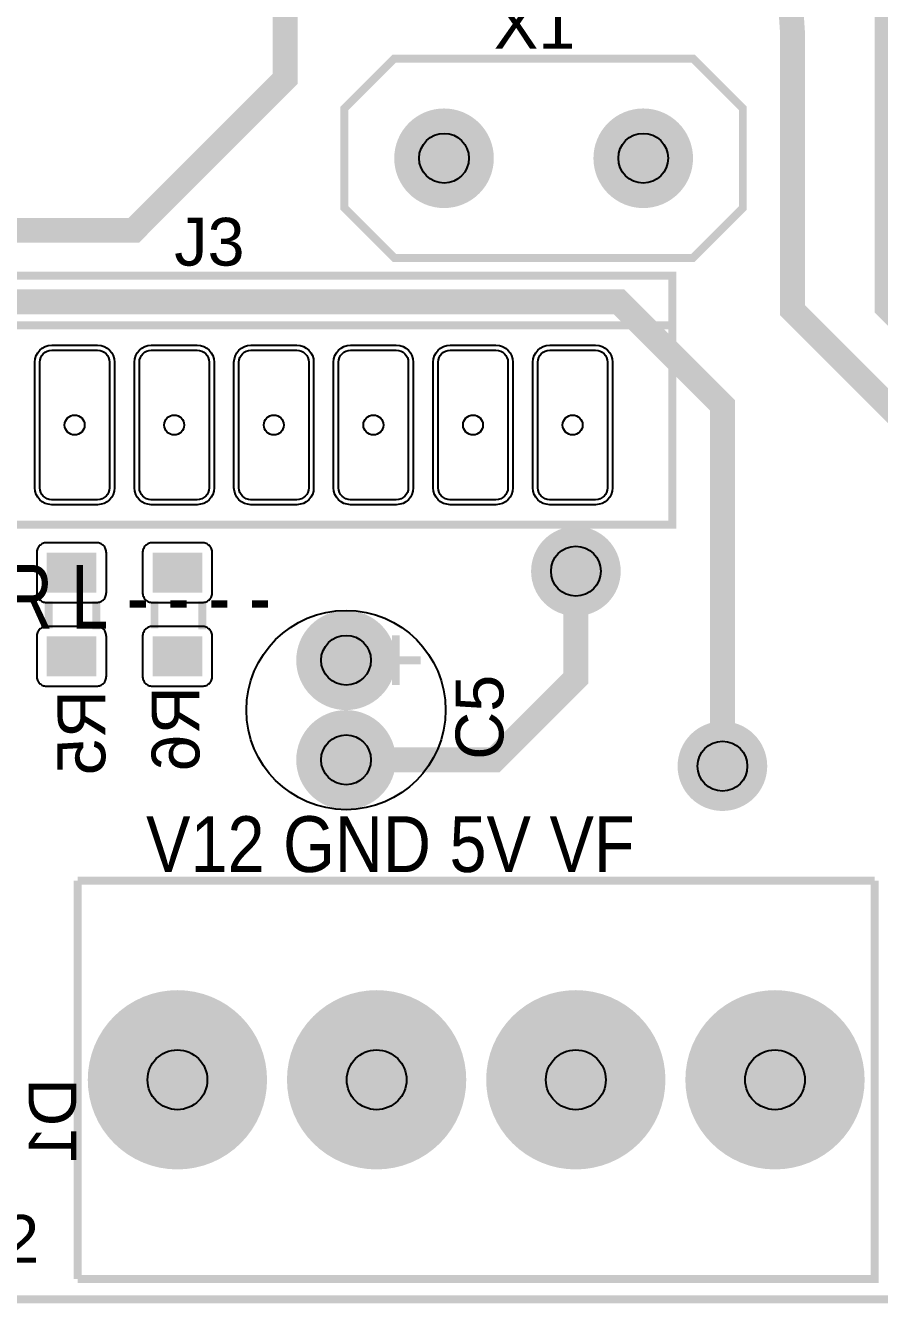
# Model space of a CAD drawing. Header units: inches. Extents: x 15 to 148, y 10 to 111.
# Drawn here: x 137.879 to 139.422, y 98.468 to 100.777 of the extents above; entities that cross this region are included whole.
import ezdxf

# ---------------------------------------------------------------- set-up
doc = ezdxf.new("R2010")
doc.units = ezdxf.units.IN
doc.header["$MEASUREMENT"] = 0
doc.layers.add('BLK_12AWG', color=7, linetype='Continuous')

# ---------------------------------------------------------------- blocks, each defined once
blk = doc.blocks.new('RPAD')
blk.add_trace([(-0.5, -0.5), (-0.5, 0.5), (0.5, -0.5), (0.5, 0.5)])
blk = doc.blocks.new('EPAD')
at = {"const_width": 0.5}
blk.add_lwpolyline([(-0.25, 0, 1), (0.25, 0, 1)], format="xyb", close=True, dxfattribs=at)
blk = doc.blocks.new('TarjetaNueva')
for points, const_width in [([(148.8404, 101.121), (152.9585, 101.121), (152.9585, 105.2273), (148.8404, 105.2273), (148.8404, 101.121)], 0.008), ([(148.8404, 101.121), (152.9585, 101.121), (152.9585, 105.2273), (148.8404, 105.2273), (148.8404, 101.121)], 0.008), ([(148.8404, 101.121), (152.9585, 101.121), (152.9585, 105.2273), (148.8404, 105.2273), (148.8404, 101.121)], 0.008), ([(150.9703, 101.6564), (150.9703, 102.0187), (150.8664, 102.1226), (149.8924, 102.1226), (149.6405, 102.3745), (149.6405, 102.4626), (149.6357, 102.4674)], 0.025), ([(150.0361, 102.1943), (150.3792, 102.1943), (150.5312, 102.3464), (150.5312, 102.463), (150.5357, 102.4674)], 0.025), ([(151.2545, 101.6024), (151.3184, 101.6663), (151.3184, 101.9492), (151.2696, 101.998), (151.1568, 101.998), (151.0407, 102.1142), (151.0407, 102.3924), (151.0357, 102.4674)], 0.025), ([(151.1357, 102.4674), (151.1357, 102.117), (151.1869, 102.0659), (151.323, 102.0659), (151.4447, 101.9441), (151.4447, 101.6997), (151.5569, 101.6328)], 0.025), ([(150.6408, 102.3667), (150.9408, 102.3667), (150.9908, 102.3167), (150.9908, 102.2167), (150.9408, 102.1667), (150.6408, 102.1667), (150.5908, 102.2167), (150.5908, 102.3167), (150.6408, 102.3667)], 0.008), ([(150.6408, 102.3667), (150.9408, 102.3667), (150.9908, 102.3167), (150.9908, 102.2167), (150.9408, 102.1667), (150.6408, 102.1667), (150.5908, 102.2167), (150.5908, 102.3167), (150.6408, 102.3667)], 0.008), ([(150.6408, 102.3667), (150.9408, 102.3667), (150.9908, 102.3167), (150.9908, 102.2167), (150.9408, 102.1667), (150.6408, 102.1667), (150.5908, 102.2167), (150.5908, 102.3167), (150.6408, 102.3667)], 0.008), ([(150.0199, 101.8989), (150.9199, 101.8989), (150.9199, 102.1489), (150.0199, 102.1489), (150.0199, 101.8989)], 0.008), ([(150.0199, 101.8989), (150.9199, 101.8989), (150.9199, 102.1489), (150.0199, 102.1489), (150.0199, 101.8989)], 0.008), ([(150.0199, 101.8989), (150.9199, 101.8989), (150.9199, 102.1489), (150.0199, 102.1489), (150.0199, 101.8989)], 0.008), ([(150.0199, 102.0989), (150.9199, 102.0989)], 0.008), ([(150.0199, 102.0989), (150.9199, 102.0989)], 0.008), ([(150.0199, 102.0989), (150.9199, 102.0989)], 0.008), ([(150.5924, 101.6627), (150.7412, 101.6627), (150.8158, 101.7373), (150.8232, 101.7447), (150.8232, 101.8521)], 0.025), ([(150.2938, 101.8217), (150.2938, 101.7947)], 0.008), ([(150.2938, 101.8217), (150.2938, 101.7947)], 0.008), ([(150.2938, 101.8217), (150.2938, 101.7947)], 0.008), ([(150.3418, 101.8217), (150.3418, 101.7937)], 0.008), ([(150.3418, 101.8217), (150.3418, 101.7937)], 0.008), ([(150.3418, 101.8217), (150.3418, 101.7937)], 0.008), ([(150.4001, 101.8217), (150.4001, 101.7947)], 0.008), ([(150.4001, 101.8217), (150.4001, 101.7947)], 0.008), ([(150.4001, 101.8217), (150.4001, 101.7947)], 0.008), ([(150.4481, 101.8217), (150.4481, 101.7937)], 0.008), ([(150.4481, 101.8217), (150.4481, 101.7937)], 0.008), ([(150.4481, 101.8217), (150.4481, 101.7937)], 0.008), ([(150.6424, 101.7877), (150.6424, 101.7377)], 0.008), ([(150.6424, 101.7877), (150.6424, 101.7377)], 0.008), ([(150.6424, 101.7877), (150.6424, 101.7377)], 0.008), ([(150.6674, 101.7627), (150.6174, 101.7627)], 0.008), ([(150.6674, 101.7627), (150.6174, 101.7627)], 0.008), ([(150.6674, 101.7627), (150.6174, 101.7627)], 0.008), ([(150.3231, 101.5415), (150.3231, 101.1415)], 0.008), ([(151.1231, 101.5415), (151.1231, 101.1415), (150.3231, 101.1415)], 0.008), ([(150.3231, 101.5415), (151.1231, 101.5415)], 0.008), ([(150.3231, 101.5415), (150.3231, 101.1415)], 0.008), ([(151.1231, 101.5415), (151.1231, 101.1415), (150.3231, 101.1415)], 0.008), ([(150.3231, 101.5415), (151.1231, 101.5415)], 0.008), ([(150.3231, 101.5415), (150.3231, 101.1415)], 0.008), ([(151.1231, 101.5415), (151.1231, 101.1415), (150.3231, 101.1415)], 0.008), ([(150.3231, 101.5415), (151.1231, 101.5415)], 0.008)]:
    blk.add_lwpolyline(points, dxfattribs=dict(const_width=const_width))
for points in [[(150.2969, 102.0789), (150.3429, 102.0789), (150.3464, 102.0786), (150.3496, 102.0776), (150.3525, 102.0761), (150.355, 102.074), (150.3571, 102.0715), (150.3586, 102.0686), (150.3596, 102.0654), (150.3599, 102.0619), (150.3599, 101.9359), (150.3596, 101.9325), (150.3586, 101.9292), (150.3571, 101.9264), (150.355, 101.9238), (150.3525, 101.9218), (150.3496, 101.9202), (150.3464, 101.9193), (150.3429, 101.9189), (150.2969, 101.9189), (150.2935, 101.9193), (150.2903, 101.9202), (150.2874, 101.9218), (150.2849, 101.9238), (150.2828, 101.9264), (150.2813, 101.9292), (150.2803, 101.9325), (150.2799, 101.9359), (150.2799, 102.0619), (150.2803, 102.0654), (150.2813, 102.0686), (150.2828, 102.0715), (150.2849, 102.074), (150.2874, 102.0761), (150.2903, 102.0776), (150.2935, 102.0786), (150.2969, 102.0789)], [(150.2969, 102.0739), (150.3429, 102.0739), (150.3454, 102.0737), (150.3477, 102.073), (150.3497, 102.0719), (150.3515, 102.0705), (150.3529, 102.0687), (150.354, 102.0667), (150.3547, 102.0644), (150.3549, 102.0619), (150.3549, 101.9359), (150.3547, 101.9335), (150.354, 101.9312), (150.3529, 101.9292), (150.3515, 101.9274), (150.3497, 101.926), (150.3477, 101.9249), (150.3454, 101.9242), (150.3429, 101.9239), (150.2969, 101.9239), (150.2945, 101.9242), (150.2922, 101.9249), (150.2902, 101.926), (150.2884, 101.9274), (150.287, 101.9292), (150.2859, 101.9312), (150.2852, 101.9335), (150.2849, 101.9359), (150.2849, 102.0619), (150.2852, 102.0644), (150.2859, 102.0667), (150.287, 102.0687), (150.2884, 102.0705), (150.2902, 102.0719), (150.2922, 102.073), (150.2945, 102.0737), (150.2969, 102.0739)], [(150.3969, 102.0789), (150.4429, 102.0789), (150.4464, 102.0786), (150.4496, 102.0776), (150.4525, 102.0761), (150.455, 102.074), (150.4571, 102.0715), (150.4586, 102.0686), (150.4596, 102.0654), (150.4599, 102.0619), (150.4599, 101.9359), (150.4596, 101.9325), (150.4586, 101.9292), (150.4571, 101.9264), (150.455, 101.9238), (150.4525, 101.9218), (150.4496, 101.9202), (150.4464, 101.9193), (150.4429, 101.9189), (150.3969, 101.9189), (150.3935, 101.9193), (150.3903, 101.9202), (150.3874, 101.9218), (150.3849, 101.9238), (150.3828, 101.9264), (150.3813, 101.9292), (150.3803, 101.9325), (150.3799, 101.9359), (150.3799, 102.0619), (150.3803, 102.0654), (150.3813, 102.0686), (150.3828, 102.0715), (150.3849, 102.074), (150.3874, 102.0761), (150.3903, 102.0776), (150.3935, 102.0786), (150.3969, 102.0789)], [(150.3969, 102.0739), (150.4429, 102.0739), (150.4454, 102.0737), (150.4477, 102.073), (150.4497, 102.0719), (150.4515, 102.0705), (150.4529, 102.0687), (150.454, 102.0667), (150.4547, 102.0644), (150.4549, 102.0619), (150.4549, 101.9359), (150.4547, 101.9335), (150.454, 101.9312), (150.4529, 101.9292), (150.4515, 101.9274), (150.4497, 101.926), (150.4477, 101.9249), (150.4454, 101.9242), (150.4429, 101.9239), (150.3969, 101.9239), (150.3945, 101.9242), (150.3922, 101.9249), (150.3902, 101.926), (150.3884, 101.9274), (150.387, 101.9292), (150.3859, 101.9312), (150.3852, 101.9335), (150.3849, 101.9359), (150.3849, 102.0619), (150.3852, 102.0644), (150.3859, 102.0667), (150.387, 102.0687), (150.3884, 102.0705), (150.3902, 102.0719), (150.3922, 102.073), (150.3945, 102.0737), (150.3969, 102.0739)], [(150.4969, 102.0789), (150.5429, 102.0789), (150.5464, 102.0786), (150.5496, 102.0776), (150.5525, 102.0761), (150.555, 102.074), (150.5571, 102.0715), (150.5586, 102.0686), (150.5596, 102.0654), (150.5599, 102.0619), (150.5599, 101.9359), (150.5596, 101.9325), (150.5586, 101.9292), (150.5571, 101.9264), (150.555, 101.9238), (150.5525, 101.9218), (150.5496, 101.9202), (150.5464, 101.9193), (150.5429, 101.9189), (150.4969, 101.9189), (150.4935, 101.9193), (150.4903, 101.9202), (150.4874, 101.9218), (150.4849, 101.9238), (150.4828, 101.9264), (150.4813, 101.9292), (150.4803, 101.9325), (150.4799, 101.9359), (150.4799, 102.0619), (150.4803, 102.0654), (150.4813, 102.0686), (150.4828, 102.0715), (150.4849, 102.074), (150.4874, 102.0761), (150.4903, 102.0776), (150.4935, 102.0786), (150.4969, 102.0789)], [(150.4969, 102.0739), (150.5429, 102.0739), (150.5454, 102.0737), (150.5477, 102.073), (150.5497, 102.0719), (150.5515, 102.0705), (150.5529, 102.0687), (150.554, 102.0667), (150.5547, 102.0644), (150.5549, 102.0619), (150.5549, 101.9359), (150.5547, 101.9335), (150.554, 101.9312), (150.5529, 101.9292), (150.5515, 101.9274), (150.5497, 101.926), (150.5477, 101.9249), (150.5454, 101.9242), (150.5429, 101.9239), (150.4969, 101.9239), (150.4945, 101.9242), (150.4922, 101.9249), (150.4902, 101.926), (150.4884, 101.9274), (150.487, 101.9292), (150.4859, 101.9312), (150.4852, 101.9335), (150.4849, 101.9359), (150.4849, 102.0619), (150.4852, 102.0644), (150.4859, 102.0667), (150.487, 102.0687), (150.4884, 102.0705), (150.4902, 102.0719), (150.4922, 102.073), (150.4945, 102.0737), (150.4969, 102.0739)], [(150.5969, 102.0789), (150.6429, 102.0789), (150.6464, 102.0786), (150.6496, 102.0776), (150.6525, 102.0761), (150.655, 102.074), (150.6571, 102.0715), (150.6586, 102.0686), (150.6596, 102.0654), (150.6599, 102.0619), (150.6599, 101.9359), (150.6596, 101.9325), (150.6586, 101.9292), (150.6571, 101.9264), (150.655, 101.9238), (150.6525, 101.9218), (150.6496, 101.9202), (150.6464, 101.9193), (150.6429, 101.9189), (150.5969, 101.9189), (150.5935, 101.9193), (150.5903, 101.9202), (150.5874, 101.9218), (150.5849, 101.9238), (150.5828, 101.9264), (150.5813, 101.9292), (150.5803, 101.9325), (150.5799, 101.9359), (150.5799, 102.0619), (150.5803, 102.0654), (150.5813, 102.0686), (150.5828, 102.0715), (150.5849, 102.074), (150.5874, 102.0761), (150.5903, 102.0776), (150.5935, 102.0786), (150.5969, 102.0789)], [(150.5969, 102.0739), (150.6429, 102.0739), (150.6454, 102.0737), (150.6477, 102.073), (150.6497, 102.0719), (150.6515, 102.0705), (150.6529, 102.0687), (150.654, 102.0667), (150.6547, 102.0644), (150.6549, 102.0619), (150.6549, 101.9359), (150.6547, 101.9335), (150.654, 101.9312), (150.6529, 101.9292), (150.6515, 101.9274), (150.6497, 101.926), (150.6477, 101.9249), (150.6454, 101.9242), (150.6429, 101.9239), (150.5969, 101.9239), (150.5945, 101.9242), (150.5922, 101.9249), (150.5902, 101.926), (150.5884, 101.9274), (150.587, 101.9292), (150.5859, 101.9312), (150.5852, 101.9335), (150.5849, 101.9359), (150.5849, 102.0619), (150.5852, 102.0644), (150.5859, 102.0667), (150.587, 102.0687), (150.5884, 102.0705), (150.5902, 102.0719), (150.5922, 102.073), (150.5945, 102.0737), (150.5969, 102.0739)], [(150.6969, 102.0789), (150.7429, 102.0789), (150.7464, 102.0786), (150.7496, 102.0776), (150.7525, 102.0761), (150.755, 102.074), (150.7571, 102.0715), (150.7586, 102.0686), (150.7596, 102.0654), (150.7599, 102.0619), (150.7599, 101.9359), (150.7596, 101.9325), (150.7586, 101.9292), (150.7571, 101.9264), (150.755, 101.9238), (150.7525, 101.9218), (150.7496, 101.9202), (150.7464, 101.9193), (150.7429, 101.9189), (150.6969, 101.9189), (150.6935, 101.9193), (150.6903, 101.9202), (150.6874, 101.9218), (150.6849, 101.9238), (150.6828, 101.9264), (150.6813, 101.9292), (150.6803, 101.9325), (150.6799, 101.9359), (150.6799, 102.0619), (150.6803, 102.0654), (150.6813, 102.0686), (150.6828, 102.0715), (150.6849, 102.074), (150.6874, 102.0761), (150.6903, 102.0776), (150.6935, 102.0786), (150.6969, 102.0789)], [(150.6969, 102.0739), (150.7429, 102.0739), (150.7454, 102.0737), (150.7477, 102.073), (150.7497, 102.0719), (150.7515, 102.0705), (150.7529, 102.0687), (150.754, 102.0667), (150.7547, 102.0644), (150.7549, 102.0619), (150.7549, 101.9359), (150.7547, 101.9335), (150.754, 101.9312), (150.7529, 101.9292), (150.7515, 101.9274), (150.7497, 101.926), (150.7477, 101.9249), (150.7454, 101.9242), (150.7429, 101.9239), (150.6969, 101.9239), (150.6945, 101.9242), (150.6922, 101.9249), (150.6902, 101.926), (150.6884, 101.9274), (150.687, 101.9292), (150.6859, 101.9312), (150.6852, 101.9335), (150.6849, 101.9359), (150.6849, 102.0619), (150.6852, 102.0644), (150.6859, 102.0667), (150.687, 102.0687), (150.6884, 102.0705), (150.6902, 102.0719), (150.6922, 102.073), (150.6945, 102.0737), (150.6969, 102.0739)], [(150.7969, 102.0789), (150.8429, 102.0789), (150.8464, 102.0786), (150.8496, 102.0776), (150.8525, 102.0761), (150.855, 102.074), (150.8571, 102.0715), (150.8586, 102.0686), (150.8596, 102.0654), (150.8599, 102.0619), (150.8599, 101.9359), (150.8596, 101.9325), (150.8586, 101.9292), (150.8571, 101.9264), (150.855, 101.9238), (150.8525, 101.9218), (150.8496, 101.9202), (150.8464, 101.9193), (150.8429, 101.9189), (150.7969, 101.9189), (150.7935, 101.9193), (150.7903, 101.9202), (150.7874, 101.9218), (150.7849, 101.9238), (150.7828, 101.9264), (150.7813, 101.9292), (150.7803, 101.9325), (150.7799, 101.9359), (150.7799, 102.0619), (150.7803, 102.0654), (150.7813, 102.0686), (150.7828, 102.0715), (150.7849, 102.074), (150.7874, 102.0761), (150.7903, 102.0776), (150.7935, 102.0786), (150.7969, 102.0789)], [(150.7969, 102.0739), (150.8429, 102.0739), (150.8454, 102.0737), (150.8477, 102.073), (150.8497, 102.0719), (150.8515, 102.0705), (150.8529, 102.0687), (150.854, 102.0667), (150.8547, 102.0644), (150.8549, 102.0619), (150.8549, 101.9359), (150.8547, 101.9335), (150.854, 101.9312), (150.8529, 101.9292), (150.8515, 101.9274), (150.8497, 101.926), (150.8477, 101.9249), (150.8454, 101.9242), (150.8429, 101.9239), (150.7969, 101.9239), (150.7945, 101.9242), (150.7922, 101.9249), (150.7902, 101.926), (150.7884, 101.9274), (150.787, 101.9292), (150.7859, 101.9312), (150.7852, 101.9335), (150.7849, 101.9359), (150.7849, 102.0619), (150.7852, 102.0644), (150.7859, 102.0667), (150.787, 102.0687), (150.7884, 102.0705), (150.7902, 102.0719), (150.7922, 102.073), (150.7945, 102.0737), (150.7969, 102.0739)], [(150.2818, 101.8707), (150.2818, 101.8307), (150.2818, 101.8296), (150.282, 101.8286), (150.2822, 101.8276), (150.2826, 101.8267), (150.283, 101.8258), (150.2835, 101.825), (150.284, 101.8242), (150.2847, 101.8235), (150.2854, 101.8229), (150.2862, 101.8223), (150.287, 101.8218), (150.2879, 101.8214), (150.2888, 101.8211), (150.2897, 101.8209), (150.2908, 101.8207), (150.2918, 101.8207), (150.3418, 101.8207), (150.3428, 101.8207), (150.3438, 101.8209), (150.3448, 101.8211), (150.3457, 101.8214), (150.3466, 101.8218), (150.3474, 101.8223), (150.3482, 101.8229), (150.3489, 101.8235), (150.3495, 101.8242), (150.3501, 101.825), (150.3506, 101.8258), (150.351, 101.8267), (150.3514, 101.8276), (150.3516, 101.8286), (150.3517, 101.8296), (150.3518, 101.8307), (150.3518, 101.8707), (150.3517, 101.8717), (150.3516, 101.8727), (150.3514, 101.8737), (150.351, 101.8746), (150.3506, 101.8755), (150.3501, 101.8763), (150.3495, 101.8771), (150.3489, 101.8778), (150.3482, 101.8784), (150.3474, 101.879), (150.3466, 101.8795), (150.3457, 101.8799), (150.3448, 101.8802), (150.3438, 101.8805), (150.3428, 101.8806), (150.3418, 101.8807), (150.2918, 101.8807), (150.2908, 101.8806), (150.2897, 101.8805), (150.2888, 101.8802), (150.2879, 101.8799), (150.287, 101.8795), (150.2862, 101.879), (150.2854, 101.8784), (150.2847, 101.8778), (150.284, 101.8771), (150.2835, 101.8763), (150.283, 101.8755), (150.2826, 101.8746), (150.2822, 101.8737), (150.282, 101.8727), (150.2818, 101.8717), (150.2818, 101.8707)], [(150.3881, 101.8707), (150.3881, 101.8307), (150.3881, 101.8296), (150.3883, 101.8286), (150.3885, 101.8276), (150.3889, 101.8267), (150.3893, 101.8258), (150.3898, 101.825), (150.3903, 101.8242), (150.391, 101.8235), (150.3917, 101.8229), (150.3925, 101.8223), (150.3933, 101.8218), (150.3942, 101.8214), (150.3951, 101.8211), (150.396, 101.8209), (150.3971, 101.8207), (150.3981, 101.8207), (150.4481, 101.8207), (150.4491, 101.8207), (150.4501, 101.8209), (150.4511, 101.8211), (150.452, 101.8214), (150.4529, 101.8218), (150.4537, 101.8223), (150.4545, 101.8229), (150.4552, 101.8235), (150.4558, 101.8242), (150.4564, 101.825), (150.4569, 101.8258), (150.4573, 101.8267), (150.4577, 101.8276), (150.4579, 101.8286), (150.458, 101.8296), (150.4581, 101.8307), (150.4581, 101.8707), (150.458, 101.8717), (150.4579, 101.8727), (150.4577, 101.8737), (150.4573, 101.8746), (150.4569, 101.8755), (150.4564, 101.8763), (150.4558, 101.8771), (150.4552, 101.8778), (150.4545, 101.8784), (150.4537, 101.879), (150.4529, 101.8795), (150.452, 101.8799), (150.4511, 101.8802), (150.4501, 101.8805), (150.4491, 101.8806), (150.4481, 101.8807), (150.3981, 101.8807), (150.3971, 101.8806), (150.396, 101.8805), (150.3951, 101.8802), (150.3942, 101.8799), (150.3933, 101.8795), (150.3925, 101.879), (150.3917, 101.8784), (150.391, 101.8778), (150.3903, 101.8771), (150.3898, 101.8763), (150.3893, 101.8755), (150.3889, 101.8746), (150.3885, 101.8737), (150.3883, 101.8727), (150.3881, 101.8717), (150.3881, 101.8707)], [(150.2818, 101.7867), (150.2818, 101.7467), (150.2818, 101.7456), (150.282, 101.7446), (150.2822, 101.7436), (150.2826, 101.7427), (150.283, 101.7418), (150.2835, 101.741), (150.284, 101.7402), (150.2847, 101.7395), (150.2854, 101.7389), (150.2862, 101.7383), (150.287, 101.7378), (150.2879, 101.7374), (150.2888, 101.7371), (150.2897, 101.7369), (150.2908, 101.7367), (150.2918, 101.7367), (150.3418, 101.7367), (150.3428, 101.7367), (150.3438, 101.7369), (150.3448, 101.7371), (150.3457, 101.7374), (150.3466, 101.7378), (150.3474, 101.7383), (150.3482, 101.7389), (150.3489, 101.7395), (150.3495, 101.7402), (150.3501, 101.741), (150.3506, 101.7418), (150.351, 101.7427), (150.3514, 101.7436), (150.3516, 101.7446), (150.3517, 101.7456), (150.3518, 101.7467), (150.3518, 101.7867), (150.3517, 101.7877), (150.3516, 101.7887), (150.3514, 101.7897), (150.351, 101.7906), (150.3506, 101.7915), (150.3501, 101.7923), (150.3495, 101.7931), (150.3489, 101.7938), (150.3482, 101.7944), (150.3474, 101.795), (150.3466, 101.7955), (150.3457, 101.7959), (150.3448, 101.7962), (150.3438, 101.7965), (150.3428, 101.7966), (150.3418, 101.7967), (150.2918, 101.7967), (150.2908, 101.7966), (150.2897, 101.7965), (150.2888, 101.7962), (150.2879, 101.7959), (150.287, 101.7955), (150.2862, 101.795), (150.2854, 101.7944), (150.2847, 101.7938), (150.284, 101.7931), (150.2835, 101.7923), (150.283, 101.7915), (150.2826, 101.7906), (150.2822, 101.7897), (150.282, 101.7887), (150.2818, 101.7877), (150.2818, 101.7867)], [(150.3881, 101.7867), (150.3881, 101.7467), (150.3881, 101.7456), (150.3883, 101.7446), (150.3885, 101.7436), (150.3889, 101.7427), (150.3893, 101.7418), (150.3898, 101.741), (150.3903, 101.7402), (150.391, 101.7395), (150.3917, 101.7389), (150.3925, 101.7383), (150.3933, 101.7378), (150.3942, 101.7374), (150.3951, 101.7371), (150.396, 101.7369), (150.3971, 101.7367), (150.3981, 101.7367), (150.4481, 101.7367), (150.4491, 101.7367), (150.4501, 101.7369), (150.4511, 101.7371), (150.452, 101.7374), (150.4529, 101.7378), (150.4537, 101.7383), (150.4545, 101.7389), (150.4552, 101.7395), (150.4558, 101.7402), (150.4564, 101.741), (150.4569, 101.7418), (150.4573, 101.7427), (150.4577, 101.7436), (150.4579, 101.7446), (150.458, 101.7456), (150.4581, 101.7467), (150.4581, 101.7867), (150.458, 101.7877), (150.4579, 101.7887), (150.4577, 101.7897), (150.4573, 101.7906), (150.4569, 101.7915), (150.4564, 101.7923), (150.4558, 101.7931), (150.4552, 101.7938), (150.4545, 101.7944), (150.4537, 101.795), (150.4529, 101.7955), (150.452, 101.7959), (150.4511, 101.7962), (150.4501, 101.7965), (150.4491, 101.7966), (150.4481, 101.7967), (150.3981, 101.7967), (150.3971, 101.7966), (150.396, 101.7965), (150.3951, 101.7962), (150.3942, 101.7959), (150.3933, 101.7955), (150.3925, 101.795), (150.3917, 101.7944), (150.391, 101.7938), (150.3903, 101.7931), (150.3898, 101.7923), (150.3893, 101.7915), (150.3889, 101.7906), (150.3885, 101.7897), (150.3883, 101.7887), (150.3881, 101.7877), (150.3881, 101.7867)]]:
    blk.add_lwpolyline(points, close=True)
for centre, radius in [((150.6908, 102.2667), 0.025), ((150.8908, 102.2667), 0.025), ((150.3199, 101.9989), 0.01), ((150.4199, 101.9989), 0.01), ((150.5199, 101.9989), 0.01), ((150.6199, 101.9989), 0.01), ((150.7199, 101.9989), 0.01), ((150.8199, 101.9989), 0.01), ((150.8232, 101.8521), 0.025), ((150.5924, 101.7127), 0.1), ((150.5924, 101.7127), 0.1), ((150.5924, 101.7127), 0.1), ((150.5924, 101.7627), 0.025), ((150.5924, 101.6627), 0.025), ((150.9703, 101.6564), 0.025), ((150.4231, 101.3415), 0.03), ((150.6231, 101.3415), 0.03), ((150.8231, 101.3415), 0.03), ((151.0231, 101.3415), 0.03)]:
    blk.add_circle(centre, radius)
for p, xscale, yscale in [((150.6908, 102.2667), 0.1, 0.1), ((150.6908, 102.2667), 0.08, 0.08), ((150.8908, 102.2667), 0.1, 0.1), ((150.8908, 102.2667), 0.08, 0.08), ((150.8232, 101.8521), 0.09, 0.09), ((150.8232, 101.8521), 0.07, 0.07), ((150.5924, 101.7627), 0.1, 0.1), ((150.5924, 101.7627), 0.08, 0.08), ((150.5924, 101.6627), 0.1, 0.1), ((150.5924, 101.6627), 0.08, 0.08), ((150.9703, 101.6564), 0.09, 0.09), ((150.9703, 101.6564), 0.07, 0.07), ((150.4231, 101.3415), 0.18, 0.18), ((150.6231, 101.3415), 0.18, 0.18), ((150.8231, 101.3415), 0.18, 0.18), ((151.0231, 101.3415), 0.18, 0.18), ((150.4231, 101.3415), 0.15, 0.15), ((150.6231, 101.3415), 0.15, 0.15), ((150.8231, 101.3415), 0.15, 0.15), ((151.0231, 101.3415), 0.15, 0.15)]:
    blk.add_blockref('EPAD', p, dxfattribs=dict(xscale=xscale, yscale=yscale))
at = {"xscale": 0.04, "yscale": 0.05, "rotation": 90}
for p in [(150.3168, 101.8507), (150.4231, 101.8507), (150.3168, 101.7667), (150.4231, 101.7667)]:
    blk.add_blockref('RPAD', p, dxfattribs=at)
for s, height, width, p in [('X1', 0.048, 1.041667, (150.7408, 102.3767)), ('X1', 0.048, 1.041667, (150.7408, 102.3767)), ('X1', 0.048, 1.041667, (150.7408, 102.3767)), ('J3', 0.048, 1.041667, (150.4199, 102.1589)), ('J3', 0.048, 1.041667, (150.4199, 102.1589)), ('J3', 0.048, 1.041667, (150.4199, 102.1589)), ('U D R L - - - -', 0.064, 0.78125, (150.116, 101.7944)), ('U D R L - - - -', 0.064, 0.78125, (150.116, 101.7944)), ('U D R L - - - -', 0.064, 0.78125, (150.116, 101.7944)), ('V12 GND 5V VF', 0.056, 0.892857, (150.3916, 101.5501)), ('V12 GND 5V VF', 0.056, 0.892857, (150.3916, 101.5501)), ('V12 GND 5V VF', 0.056, 0.892857, (150.3916, 101.5501)), ('J2', 0.048, 1.041667, (150.2137, 101.1578)), ('J2', 0.048, 1.041667, (150.2137, 101.1578)), ('J2', 0.048, 1.041667, (150.2137, 101.1578))]:
    blk.add_text(s, height=height, dxfattribs=dict(width=width)).set_placement(p)
at = {"width": 1.041667}
blk.add_text('C5', height=0.048, rotation=90, dxfattribs=at).set_placement((150.7504, 101.6627))
blk.add_text('C5', height=0.048, rotation=90, dxfattribs=at).set_placement((150.7504, 101.6627))
blk.add_text('C5', height=0.048, rotation=90, dxfattribs=at).set_placement((150.7504, 101.6627))
at = {"text_generation_flag": 2, "width": 1.041667}
for s, p in [('R6', (150.4452, 101.7366)), ('R6', (150.4452, 101.7366)), ('R6', (150.4452, 101.7366)), ('R5', (150.3507, 101.7327)), ('R5', (150.3507, 101.7327)), ('R5', (150.3507, 101.7327)), ('D1', (150.3216, 101.3432)), ('D1', (150.3216, 101.3432)), ('D1', (150.3216, 101.3432))]:
    blk.add_text(s, height=0.048, rotation=90, dxfattribs=at).set_placement(p)

msp = doc.modelspace()

# ---------------------------------------------------------------- block references
at = {"layer": 'BLK_12AWG', "xscale": 1.8, "yscale": 1.8, "zscale": 1.8}
msp.add_blockref('TarjetaNueva', (-132.6085, -83.5428), dxfattribs=at)

doc.saveas('drawing.dxf')
